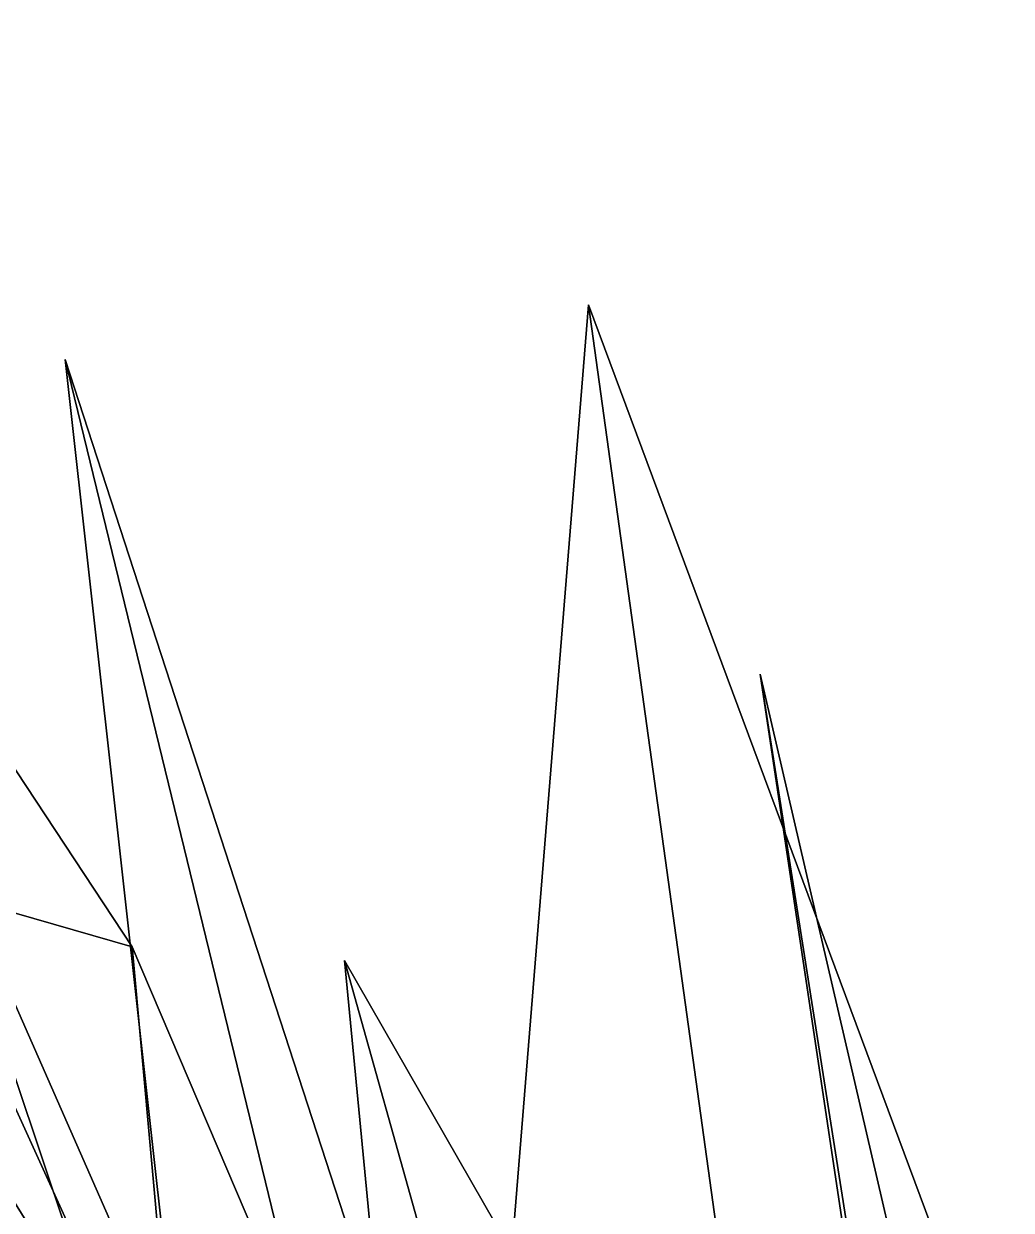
# Model space of a CAD drawing. Header units: metres. Extents: x -366 to 149, y -229 to 234.
# Drawn here: x -53.7 to -32.06, y 119.72 to 145.72 of the extents above; entities that cross this region are included whole.
import ezdxf

# ---------------------------------------------------------------- set-up
doc = ezdxf.new("R2010")
doc.units = ezdxf.units.M

msp = doc.modelspace()

# ---------------------------------------------------------------- linework, layer by layer
at = {"layer": 'coral-li_Mrstm', "color": 3}
for points in [[(-51.3253, 125.4932, 464.075), (-64.6628, 145.7248, 488.1266), (-56.1265, 126.8772, 462.9653)], [(-51.3253, 125.4932, 464.075), (-56.1265, 126.8772, 462.9653), (-64.6628, 145.7248, 488.1266)], [(-38.3275, 117.9492, 439.2144), (-41.3241, 139.5646, 463.4008), (-43.08503, 117.8322, 437.3299)], [(-38.3275, 117.9492, 439.2144), (-43.08503, 117.8322, 437.3299), (-41.3241, 139.5646, 463.4008)], [(-33.3497, 118.1437, 438.0386), (-41.3241, 139.5646, 463.4008), (-38.3275, 117.9492, 439.2144)], [(-33.3497, 118.1437, 438.0386), (-38.3275, 117.9492, 439.2144), (-41.3241, 139.5646, 463.4008)], [(-46.577, 119.2641, 434.62), (-52.79, 138.3678, 462.2268), (-47.4415, 116.4011, 438.7738)], [(-46.577, 119.2641, 434.62), (-47.4415, 116.4011, 438.7738), (-52.79, 138.3678, 462.2268)], [(-47.4415, 116.4011, 438.7738), (-52.79, 138.3678, 462.2268), (-49.8944, 112.3014, 440.6108)], [(-47.4415, 116.4011, 438.7738), (-49.8944, 112.3014, 440.6108), (-52.79, 138.3678, 462.2268)], [(-32.05735, 107.7394, 446.8693), (-37.5623, 131.4703, 470.7906), (-34.6102, 111.7698, 445.0154)], [(-32.05735, 107.7394, 446.8693), (-34.6102, 111.7698, 445.0154), (-37.5623, 131.4703, 470.7906)], [(-34.6102, 111.7698, 445.0154), (-37.5623, 131.4703, 470.7906), (-34.9785, 115.0806, 441.1293)], [(-34.6102, 111.7698, 445.0154), (-34.9785, 115.0806, 441.1293), (-37.5623, 131.4703, 470.7906)], [(-53.5557, 109.3448, 441.491), (-56.1427, 129.3531, 469.0349), (-49.3641, 109.1209, 444.4199)], [(-53.5557, 109.3448, 441.491), (-49.3641, 109.1209, 444.4199), (-56.1427, 129.3531, 469.0349)], [(-49.3641, 109.1209, 444.4199), (-56.1427, 129.3531, 469.0349), (-45.8901, 106.0224, 446.5481)], [(-49.3641, 109.1209, 444.4199), (-45.8901, 106.0224, 446.5481), (-56.1427, 129.3531, 469.0349)], [(-50.286, 114.0432, 445.0317), (-56.1265, 126.8772, 462.9653), (-59.2674, 128.5624, 459.292)], [(-50.286, 114.0432, 445.0317), (-59.2674, 128.5624, 459.292), (-56.1265, 126.8772, 462.9653)], [(-50.286, 114.0432, 445.0317), (-59.2674, 128.5624, 459.292), (-53.2755, 115.158, 441.8487)], [(-50.286, 114.0432, 445.0317), (-53.2755, 115.158, 441.8487), (-59.2674, 128.5624, 459.292)], [(-51.3253, 125.4932, 464.075), (-56.1265, 126.8772, 462.9653), (-50.286, 114.0432, 445.0317)], [(-51.3253, 125.4932, 464.075), (-50.286, 114.0432, 445.0317), (-56.1265, 126.8772, 462.9653)], [(-45.926, 112.8296, 445.8756), (-51.3253, 125.4932, 464.075), (-50.286, 114.0432, 445.0317)], [(-45.926, 112.8296, 445.8756), (-50.286, 114.0432, 445.0317), (-51.3253, 125.4932, 464.075)], [(-44.4737, 102.3325, 448.9908), (-46.6682, 125.1954, 474.2527), (-41.3921, 106.3449, 448.2141)], [(-44.4737, 102.3325, 448.9908), (-41.3921, 106.3449, 448.2141), (-46.6682, 125.1954, 474.2527)], [(-41.3921, 106.3449, 448.2141), (-46.6682, 125.1954, 474.2527), (-36.7022, 107.8236, 446.7938)], [(-41.3921, 106.3449, 448.2141), (-36.7022, 107.8236, 446.7938), (-46.6682, 125.1954, 474.2527)]]:
    msp.add_3dface(points, dxfattribs=at)

doc.saveas('drawing.dxf')
